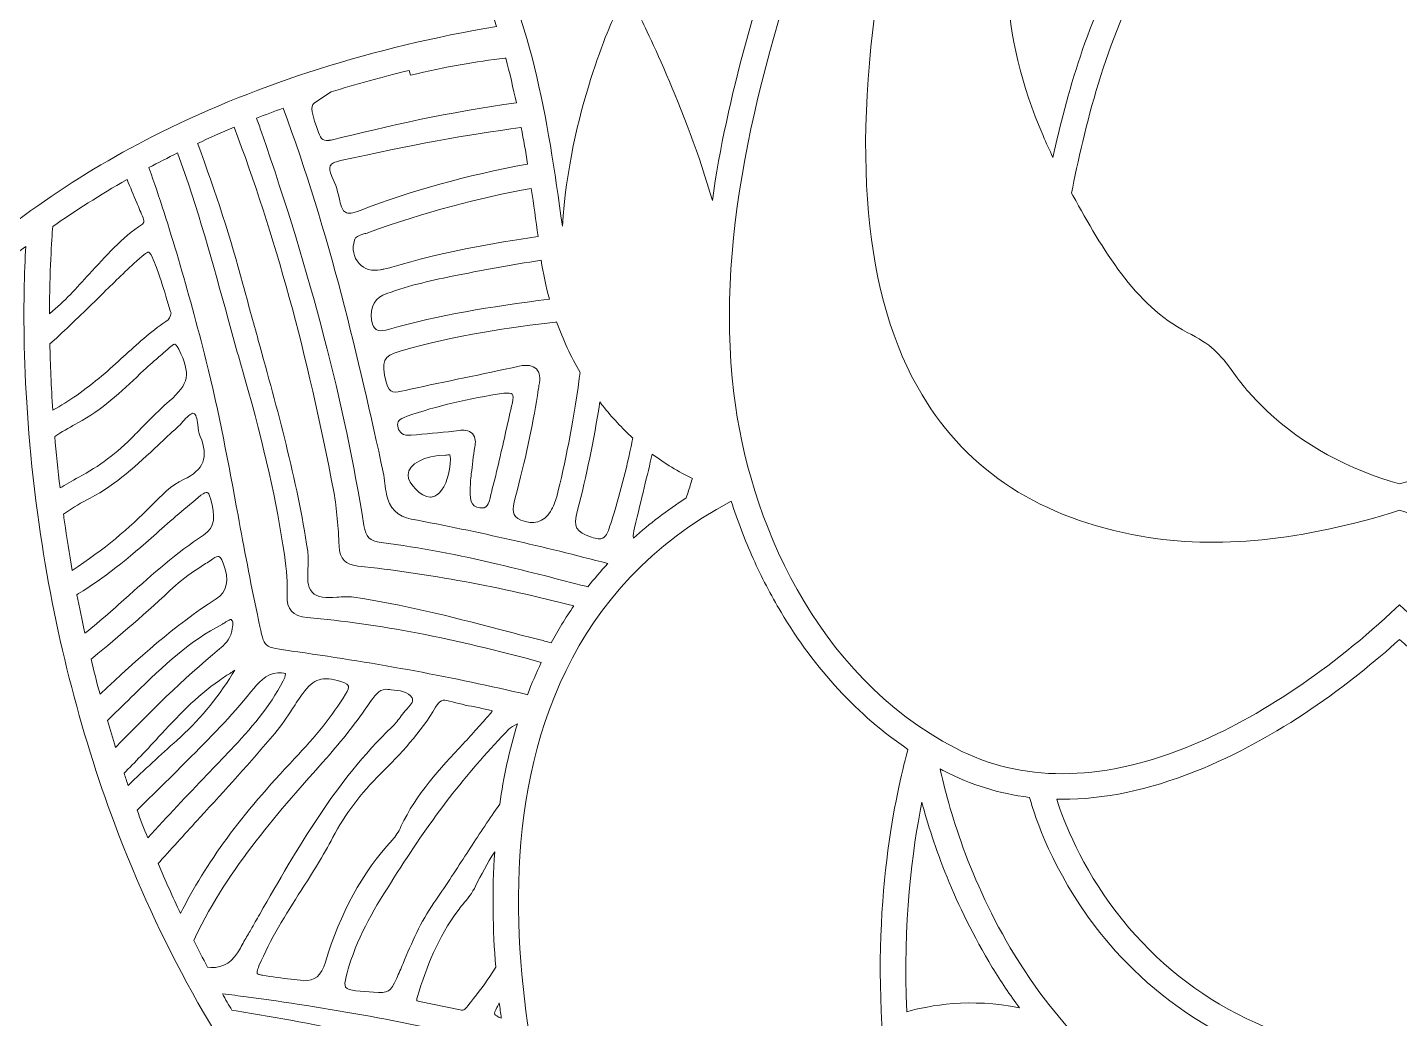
# Model space of a CAD drawing. Extents: x 126 to 8914, y -5970 to -48.
# Drawn here: x 3667 to 4520, y -2412 to -1797 of the extents above; entities that cross this region are included whole.
import ezdxf

# ---------------------------------------------------------------- set-up
doc = ezdxf.new("R2010")
doc.units = 0
doc.header["$MEASUREMENT"] = 0
doc.layers.add('Layer 1', color=7, linetype='Continuous')

msp = doc.modelspace()

# ---------------------------------------------------------------- linework, layer by layer
at = {"layer": 'Layer 1', "lineweight": 0}
for points, knots in [([(5838.21, -1015.29), (5784.98, -1065.04), (5723.32, -1092.86), (5659.92, -1095.7), (5576.38, -1099.43), (5494.39, -1071.01), (5432.29, -1045.84), (5410.15, -1036.87), (5387.8, -1027.16), (5366.17, -1017.79), (5357.96, -1014.23), (5349.71, -1010.65), (5341.4, -1007.09), (5390.2, -1007.99), (5445.96, -1006.76), (5532.78, -924.21), (5588.47, -871.26), (5661.86, -797.66), (5645.5, -711.42), (5642.21, -694.04), (5630.78, -652.65), (5579.78, -612.09), (5585.05, -621.92), (5621.55, -692.43), (5589.23, -747.25), (5573.89, -773.27), (5546.47, -791.29), (5489.72, -803.54), (5475.32, -806.64), (5459.55, -809), (5442.5, -810.6), (5511.63, -734.35), (5553.44, -634.19), (5566.8, -512.56), (5581.6, -377.97), (5557.78, -251.79), (5535.19, -169.65), (5530.53, -152.76), (5525.39, -135.8), (5519.9, -119.21), (5515.8, -106.87), (5510.71, -97.41), (5504.71, -90.84), (5504.71, -90.84), (5508.77, -88.46), (5508.77, -88.46), (5507.91, -86.99), (5487.22, -52.31), (5440.27, -49.9), (5409.9, -48.35), (5375.8, -60.81), (5338.9, -86.96), (5313.41, -105.04), (5286.47, -129.76), (5258.33, -160.89), (5206.61, -191.53), (5166.15, -218.95), (5131.02, -247.11), (5078.71, -289.06), (5021.06, -329.19), (4954.05, -338.54), (4897.14, -346.49), (4845.98, -328.74), (4791.81, -309.95), (4763.84, -300.25), (4734.92, -290.21), (4705.21, -284.09), (4618.29, -266.15), (4554.59, -281.57), (4520, -328.62), (4485.41, -281.57), (4421.71, -266.17), (4334.79, -284.09), (4305.08, -290.21), (4276.16, -300.25), (4248.19, -309.95), (4194.02, -328.74), (4142.86, -346.49), (4085.95, -338.54), (4018.94, -329.19), (3961.29, -289.06), (3908.98, -247.11), (3873.85, -218.95), (3833.4, -191.53), (3781.67, -160.89), (3753.53, -129.76), (3726.59, -105.04), (3701.1, -86.96), (3664.2, -60.81), (3630.1, -48.34), (3599.73, -49.9), (3552.78, -52.31), (3532.09, -86.99), (3531.23, -88.46), (3531.23, -88.46), (3535.29, -90.84), (3535.29, -90.84), (3529.29, -97.41), (3524.2, -106.87), (3520.12, -119.21), (3514.6, -135.81), (3509.45, -152.78), (3504.81, -169.65), (3482.22, -251.79), (3458.4, -377.97), (3473.2, -512.56), (3486.56, -634.19), (3528.37, -734.35), (3597.5, -810.6), (3580.45, -809), (3564.68, -806.64), (3550.28, -803.54), (3493.53, -791.29), (3466.11, -773.27), (3450.77, -747.25), (3418.45, -692.43), (3454.95, -621.92), (3460.22, -612.09), (3409.22, -652.65), (3397.79, -694.04), (3394.5, -711.42), (3378.14, -797.66), (3451.53, -871.26), (3507.22, -924.21), (3594.04, -1006.76), (3649.8, -1007.99), (3698.6, -1007.09), (3690.29, -1010.65), (3682.04, -1014.23), (3673.83, -1017.79), (3652.2, -1027.16), (3629.85, -1036.87), (3607.71, -1045.84), (3545.61, -1071.01), (3463.59, -1099.44), (3380.08, -1095.7), (3316.68, -1092.86), (3255.02, -1065.04), (3201.79, -1015.29), (3201.79, -1015.29), (3145.56, -962.7), (3145.56, -962.7), (3145.56, -962.7), (3189.91, -1025.63), (3189.91, -1025.63), (3239.46, -1095.9), (3324.09, -1155.64), (3405.53, -1177.81), (3440.7, -1187.39), (3477.65, -1192.84), (3516.23, -1194.15), (3505.34, -1205.21), (3489.98, -1221.91), (3472.74, -1244.03), (3442.4, -1282.95), (3400.42, -1346.57), (3372.73, -1428.62), (3341.59, -1520.91), (3334.53, -1617.18), (3351.76, -1714.74), (3373.22, -1836.34), (3432.66, -1960.18), (3528.45, -2082.83), (3528.45, -2082.83), (3537.04, -2093.81), (3537.04, -2093.81), (3537.04, -2093.81), (3542.08, -2080.8), (3542.08, -2080.8), (3542.28, -2080.26), (3563.72, -2026.12), (3626.97, -1966), (3638.24, -1955.3), (3651.32, -1943.97), (3666.37, -1932.46), (3664.61, -1962.41), (3663.28, -2025.33), (3674.68, -2105.3), (3683.93, -2170.25), (3699.74, -2232.83), (3721.65, -2291.3), (3749.05, -2364.39), (3786.12, -2431.24), (3831.85, -2490), (3833.74, -2492.77), (3859.32, -2530.81), (3879.18, -2586.87), (3898.01, -2639.98), (3915.42, -2720.7), (3891.56, -2803.61), (3891.56, -2803.61), (3885.31, -2825.39), (3885.31, -2825.39), (3885.31, -2825.39), (3903.77, -2812.24), (3903.77, -2812.24), (3905.33, -2811.13), (3942.61, -2784.27), (3973.85, -2735.29), (3998.49, -2696.64), (4022.96, -2637.53), (4012.58, -2563.6), (4013.17, -2564.35), (4013.72, -2565.04), (4014.23, -2565.72), (4035.9, -2594.87), (4059.45, -2622.28), (4084.19, -2647.18), (4128.9, -2692.2), (4175.06, -2726.33), (4221.41, -2748.67), (4275.37, -2774.66), (4329.82, -2784.7), (4383.33, -2778.49), (4398.55, -2809.06), (4424.02, -2832.77), (4448.69, -2855.76), (4474.89, -2880.15), (4499.63, -2903.18), (4512.73, -2933.46), (4512.73, -2933.46), (4520, -2950.23), (4520, -2950.23), (4520, -2950.23), (4527.27, -2933.46), (4527.27, -2933.46), (4540.37, -2903.18), (4565.11, -2880.15), (4591.31, -2855.76), (4615.98, -2832.77), (4641.45, -2809.06), (4656.67, -2778.49), (4710.18, -2784.7), (4764.63, -2774.66), (4818.59, -2748.67), (4864.94, -2726.33), (4911.12, -2692.2), (4955.81, -2647.18), (4980.55, -2622.28), (5004.1, -2594.88), (5025.77, -2565.74), (5026.28, -2565.06), (5026.83, -2564.35), (5027.42, -2563.6), (5017.04, -2637.53), (5041.51, -2696.64), (5066.15, -2735.29), (5097.39, -2784.27), (5134.67, -2811.13), (5136.23, -2812.24), (5136.23, -2812.24), (5154.69, -2825.39), (5154.69, -2825.39), (5154.69, -2825.39), (5148.44, -2803.61), (5148.44, -2803.61), (5124.58, -2720.7), (5141.99, -2639.98), (5160.82, -2586.87), (5180.7, -2530.77), (5206.28, -2492.73), (5208.15, -2490), (5253.88, -2431.24), (5290.95, -2364.39), (5318.34, -2291.3), (5340.26, -2232.83), (5356.07, -2170.25), (5365.32, -2105.3), (5376.72, -2025.33), (5375.39, -1962.41), (5373.63, -1932.46), (5388.68, -1943.97), (5401.76, -1955.3), (5413.03, -1966), (5476.28, -2026.12), (5497.72, -2080.26), (5497.92, -2080.8), (5497.92, -2080.8), (5502.94, -2093.84), (5502.94, -2093.84), (5502.94, -2093.84), (5511.55, -2082.83), (5511.55, -2082.83), (5607.34, -1960.18), (5666.78, -1836.34), (5688.24, -1714.74), (5705.47, -1617.18), (5698.41, -1520.91), (5667.27, -1428.62), (5639.58, -1346.57), (5597.6, -1282.95), (5567.26, -1244.03), (5550.02, -1221.91), (5534.66, -1205.21), (5523.77, -1194.15), (5562.35, -1192.84), (5599.3, -1187.39), (5634.47, -1177.81), (5715.91, -1155.64), (5800.54, -1095.9), (5850.09, -1025.63), (5850.09, -1025.63), (5894.44, -962.7), (5894.44, -962.7), (5894.44, -962.7), (5838.21, -1015.29), (5838.21, -1015.29)], [0, 0, 0, 0, 1, 1, 1, 2, 2, 2, 3, 3, 3, 4, 4, 4, 5, 5, 5, 6, 6, 6, 7, 7, 7, 8, 8, 8, 9, 9, 9, 10, 10, 10, 11, 11, 11, 12, 12, 12, 13, 13, 13, 14, 14, 14, 15, 15, 15, 16, 16, 16, 17, 17, 17, 18, 18, 18, 19, 19, 19, 20, 20, 20, 21, 21, 21, 22, 22, 22, 23, 23, 23, 24, 24, 24, 25, 25, 25, 26, 26, 26, 27, 27, 27, 28, 28, 28, 29, 29, 29, 30, 30, 30, 31, 31, 31, 32, 32, 32, 33, 33, 33, 34, 34, 34, 35, 35, 35, 36, 36, 36, 37, 37, 37, 38, 38, 38, 39, 39, 39, 40, 40, 40, 41, 41, 41, 42, 42, 42, 43, 43, 43, 44, 44, 44, 45, 45, 45, 46, 46, 46, 47, 47, 47, 48, 48, 48, 49, 49, 49, 50, 50, 50, 51, 51, 51, 52, 52, 52, 53, 53, 53, 54, 54, 54, 55, 55, 55, 56, 56, 56, 57, 57, 57, 58, 58, 58, 59, 59, 59, 60, 60, 60, 61, 61, 61, 62, 62, 62, 63, 63, 63, 64, 64, 64, 65, 65, 65, 66, 66, 66, 67, 67, 67, 68, 68, 68, 69, 69, 69, 70, 70, 70, 71, 71, 71, 72, 72, 72, 73, 73, 73, 74, 74, 74, 75, 75, 75, 76, 76, 76, 77, 77, 77, 78, 78, 78, 79, 79, 79, 80, 80, 80, 81, 81, 81, 82, 82, 82, 83, 83, 83, 84, 84, 84, 85, 85, 85, 86, 86, 86, 87, 87, 87, 88, 88, 88, 89, 89, 89, 90, 90, 90, 91, 91, 91, 92, 92, 92, 93, 93, 93, 94, 94, 94, 95, 95, 95, 96, 96, 96, 97, 97, 97, 98, 98, 98, 99, 99, 99, 100, 100, 100, 101, 101, 101, 102, 102, 102, 102]), ([(4662.83, -1202.06), (4630.32, -1234.33), (4596.36, -1291.52), (4619.14, -1380.83), (4633.26, -1436.17), (4660.71, -1488.31), (4687.27, -1538.73), (4725.85, -1611.99), (4765.74, -1687.75), (4763.29, -1772.56), (4762.45, -1801.44), (4755.17, -1831.97), (4741.54, -1863.71), (4739.94, -1867.43), (4738.26, -1871.17), (4736.49, -1874.94), (4728.1, -1837.1), (4714.66, -1790.01), (4691.17, -1748.38), (4674.92, -1719.58), (4645.99, -1680.52), (4600.37, -1657.91), (4573.54, -1644.61), (4545.04, -1627.64), (4529.72, -1601.27), (4527.19, -1596.92), (4525.02, -1592.31), (4523.28, -1587.42), (4523.28, -1587.42), (4520.79, -1586.6), (4520.79, -1586.6), (4520.79, -1586.6), (4518.31, -1587.42), (4518.31, -1587.42), (4516.57, -1592.31), (4514.4, -1596.92), (4511.86, -1601.27), (4496.54, -1627.64), (4468.05, -1644.61), (4441.22, -1657.91), (4395.59, -1680.52), (4366.66, -1719.58), (4350.42, -1748.38), (4326.45, -1790.85), (4312.95, -1839), (4304.61, -1877.2), (4302.44, -1872.67), (4300.38, -1868.18), (4298.46, -1863.71), (4284.85, -1831.97), (4277.55, -1801.44), (4276.71, -1772.56), (4274.26, -1687.75), (4314.17, -1611.99), (4352.74, -1538.73), (4379.29, -1488.31), (4406.74, -1436.17), (4420.86, -1380.83), (4443.64, -1291.52), (4409.68, -1234.33), (4377.17, -1202.06), (4351.7, -1176.78), (4323.62, -1162.78), (4309.66, -1156.84), (4315.35, -1147.85), (4327.37, -1131.84), (4348.55, -1115.97), (4377.96, -1093.92), (4431.59, -1067.62), (4520, -1067.62), (4608.41, -1067.62), (4662.04, -1093.92), (4691.47, -1115.97), (4712.63, -1131.84), (4724.66, -1147.86), (4730.34, -1156.84), (4716.38, -1162.78), (4688.3, -1176.78), (4662.83, -1202.06)], [0, 0, 0, 0, 1, 1, 1, 2, 2, 2, 3, 3, 3, 4, 4, 4, 5, 5, 5, 6, 6, 6, 7, 7, 7, 8, 8, 8, 9, 9, 9, 10, 10, 10, 11, 11, 11, 12, 12, 12, 13, 13, 13, 14, 14, 14, 15, 15, 15, 16, 16, 16, 17, 17, 17, 18, 18, 18, 19, 19, 19, 20, 20, 20, 21, 21, 21, 22, 22, 22, 23, 23, 23, 24, 24, 24, 25, 25, 25, 26, 26, 26, 26]), ([(3615.34, -1955.22), (3567.42, -2000.97), (3542.96, -2042.73), (3532.94, -2062.74), (3370.93, -1850.46), (3320.62, -1633.42), (3387.5, -1434.35), (3432.72, -1299.78), (3517.9, -1213.9), (3538.61, -1194.45), (3590.61, -1194.1), (3645.4, -1186.47), (3702.57, -1171.58), (3731.19, -1164.12), (3758.15, -1157.41), (3783.57, -1151.43), (3783.57, -1151.43), (3783.59, -1151.43), (3783.59, -1151.43), (3751.38, -1200.8), (3733.28, -1264.09), (3733.38, -1328.83), (3733.47, -1388.46), (3749.86, -1448.55), (3783.34, -1511.8), (3783.34, -1511.8), (3782.77, -1512.33), (3782.77, -1512.33), (3782.94, -1512.52), (3783.59, -1513.2), (3784.63, -1514.26), (3788.31, -1521.11), (3792.17, -1528.01), (3796.24, -1534.95), (3814.93, -1566.76), (3837.62, -1596.22), (3859.56, -1624.7), (3885.6, -1658.51), (3912.52, -1693.48), (3932.66, -1732.34), (3943.74, -1753.76), (3952.17, -1774.78), (3958.85, -1795.85), (3881.92, -1808.96), (3811.83, -1831.06), (3750.39, -1861.64), (3699.07, -1887.2), (3653.63, -1918.69), (3615.34, -1955.22)], [0, 0, 0, 0, 1, 1, 1, 2, 2, 2, 3, 3, 3, 4, 4, 4, 5, 5, 5, 6, 6, 6, 7, 7, 7, 8, 8, 8, 9, 9, 9, 10, 10, 10, 11, 11, 11, 12, 12, 12, 13, 13, 13, 14, 14, 14, 15, 15, 15, 16, 16, 16, 16]), ([(4881.63, -1717.43), (4915.8, -1815.86), (4945.77, -1921.13), (4933.64, -2023.94), (4924.62, -2100.52), (4883.67, -2198.6), (4795.82, -2244.19), (4755.01, -2265.39), (4706.93, -2265.29), (4652.97, -2243.94), (4611.46, -2227.51), (4566.16, -2197.77), (4525.37, -2160.15), (4525.37, -2160.15), (4520, -2155.2), (4520, -2155.2), (4520, -2155.2), (4514.63, -2160.15), (4514.63, -2160.15), (4473.86, -2197.77), (4428.54, -2227.51), (4387.03, -2243.94), (4333.07, -2265.29), (4285.01, -2265.39), (4244.18, -2244.19), (4156.33, -2198.6), (4115.38, -2100.52), (4106.36, -2023.94), (4094.23, -1921.13), (4124.2, -1815.86), (4158.37, -1717.43), (4211.78, -1563.63), (4260.3, -1396.75), (4257.01, -1215.54), (4261.99, -1221.84), (4266.95, -1228.39), (4271.97, -1235.2), (4286.59, -1255.03), (4299.21, -1281.97), (4309.5, -1315.28), (4305.75, -1365.25), (4293.92, -1419.07), (4272.36, -1484.47), (4272.36, -1484.47), (4268.45, -1496.29), (4268.45, -1496.29), (4247.32, -1560.19), (4215.39, -1656.76), (4198.86, -1754.9), (4178.89, -1873.51), (4187.1, -1964.29), (4223.27, -2024.72), (4251.69, -2072.17), (4297.51, -2101.69), (4359.49, -2112.51), (4406.58, -2120.69), (4459.1, -2115.44), (4520, -2096.41), (4562.41, -2109.66), (4600.76, -2116.24), (4636.05, -2116.24), (4651.42, -2116.24), (4666.22, -2114.99), (4680.51, -2112.51), (4742.49, -2101.69), (4788.31, -2072.17), (4816.73, -2024.72), (4852.9, -1964.29), (4861.11, -1873.53), (4841.14, -1754.91), (4824.61, -1656.76), (4792.68, -1560.19), (4771.55, -1496.31), (4771.55, -1496.31), (4767.64, -1484.47), (4767.64, -1484.47), (4746.08, -1419.07), (4734.25, -1365.25), (4730.5, -1315.28), (4740.79, -1281.97), (4753.41, -1255.03), (4768.03, -1235.2), (4773.05, -1228.39), (4778.01, -1221.84), (4782.99, -1215.54), (4779.7, -1396.75), (4828.22, -1563.63), (4881.63, -1717.43)], [0, 0, 0, 0, 1, 1, 1, 2, 2, 2, 3, 3, 3, 4, 4, 4, 5, 5, 5, 6, 6, 6, 7, 7, 7, 8, 8, 8, 9, 9, 9, 10, 10, 10, 11, 11, 11, 12, 12, 12, 13, 13, 13, 14, 14, 14, 15, 15, 15, 16, 16, 16, 17, 17, 17, 18, 18, 18, 19, 19, 19, 20, 20, 20, 21, 21, 21, 22, 22, 22, 23, 23, 23, 24, 24, 24, 25, 25, 25, 26, 26, 26, 27, 27, 27, 28, 28, 28, 29, 29, 29, 29]), ([(4093, -1904.06), (4076.85, -1847.41), (4048.58, -1790.91), (4046.98, -1787.76), (4046.98, -1787.76), (4039.68, -1773.26), (4039.68, -1773.26), (4039.68, -1773.26), (4032.75, -1787.95), (4032.75, -1787.95), (4031.18, -1791.29), (4004.22, -1849.48), (3999.77, -1919.99), (3990.5, -1851.27), (3980.53, -1790.36), (3946.71, -1725.08), (3925.93, -1684.95), (3898.56, -1649.41), (3872.09, -1615.04), (3854.79, -1592.58), (3837.03, -1569.49), (3821.3, -1545.31), (3838.53, -1557.95), (3861.39, -1572.49), (3889.6, -1585.78), (3929.67, -1604.64), (3972.25, -1616.96), (4016.13, -1622.4), (4033.41, -1624.54), (4050.92, -1625.62), (4068.6, -1625.62), (4103.93, -1625.62), (4139.95, -1621.33), (4176.23, -1612.81), (4165.83, -1646.54), (4154.73, -1679.68), (4143.43, -1712.24), (4121.93, -1774.13), (4102.08, -1838.73), (4093, -1904.06)], [0, 0, 0, 0, 1, 1, 1, 2, 2, 2, 3, 3, 3, 4, 4, 4, 5, 5, 5, 6, 6, 6, 7, 7, 7, 8, 8, 8, 9, 9, 9, 10, 10, 10, 11, 11, 11, 12, 12, 12, 13, 13, 13, 13]), ([(4723.96, -1899.19), (4723.96, -1899.19), (4722.98, -1900.94), (4722.98, -1900.94), (4704.32, -1934.28), (4685.01, -1968.76), (4651.91, -1985.87), (4636.97, -1993.61), (4632.09, -1998.47), (4623.07, -2011.18), (4617.32, -2019.27), (4610.29, -2027.25), (4602.17, -2034.89), (4580.06, -2055.71), (4551.69, -2071.25), (4520, -2079.91), (4488.31, -2071.25), (4459.94, -2055.71), (4437.83, -2034.89), (4429.71, -2027.25), (4422.68, -2019.27), (4416.93, -2011.18), (4407.91, -1998.47), (4403.03, -1993.61), (4388.09, -1985.87), (4354.99, -1968.76), (4335.68, -1934.28), (4317.02, -1900.94), (4317.02, -1900.94), (4316.18, -1899.44), (4316.18, -1899.44), (4323.84, -1860.28), (4337.14, -1804.13), (4364.2, -1756.15), (4379.35, -1729.3), (4406.23, -1692.91), (4448.24, -1672.09), (4474.82, -1658.92), (4502.95, -1642.27), (4520.79, -1616.74), (4538.63, -1642.27), (4566.76, -1658.92), (4593.34, -1672.09), (4635.35, -1692.91), (4662.23, -1729.3), (4677.38, -1756.15), (4703.97, -1803.27), (4717.25, -1858.28), (4724.99, -1897.33), (4724.65, -1897.95), (4724.31, -1898.57), (4723.96, -1899.19)], [0, 0, 0, 0, 1, 1, 1, 2, 2, 2, 3, 3, 3, 4, 4, 4, 5, 5, 5, 6, 6, 6, 7, 7, 7, 8, 8, 8, 9, 9, 9, 10, 10, 10, 11, 11, 11, 12, 12, 12, 13, 13, 13, 14, 14, 14, 15, 15, 15, 16, 16, 16, 17, 17, 17, 17]), ([(3857.04, -1866.31), (3856.52, -1866.43), (3855.9, -1866.5), (3855.34, -1866.56), (3855.04, -1866.58), (3854.76, -1866.61), (3854.66, -1866.62), (3850.39, -1867.02), (3849.38, -1865.2), (3847.57, -1859.9), (3847.57, -1859.9), (3847.14, -1858.69), (3847.14, -1858.69), (3842.9, -1846.66), (3843.63, -1844.72), (3846.43, -1842.88), (3846.43, -1842.88), (3856.12, -1836.56), (3856.12, -1836.56), (3871.54, -1831.74), (3887.68, -1827.24), (3904.59, -1823.14), (3904.59, -1823.14), (3905.33, -1826.21), (3905.33, -1826.21), (3927.51, -1820.94), (3946.19, -1817.58), (3964.09, -1815.64), (3964.09, -1815.64), (3964.59, -1815.59), (3964.59, -1815.59), (3967.05, -1824.8), (3969.24, -1834.06), (3971.22, -1843.39), (3929.87, -1848.8), (3890.3, -1858.01), (3857.04, -1866.31)], [0, 0, 0, 0, 1, 1, 1, 2, 2, 2, 3, 3, 3, 4, 4, 4, 5, 5, 5, 6, 6, 6, 7, 7, 7, 8, 8, 8, 9, 9, 9, 10, 10, 10, 11, 11, 11, 12, 12, 12, 12]), ([(3959.47, -2129.82), (3935.81, -2124.11), (3911.46, -2119.57), (3887.1, -2116.32), (3879.9, -2115.36), (3877.62, -2113.11), (3876.46, -2105.86), (3864.42, -2030.24), (3843.6, -1950.32), (3812.84, -1861.53), (3811.84, -1858.65), (3810.82, -1855.78), (3809.76, -1852.93), (3809.76, -1852.93), (3809.74, -1852.87), (3809.74, -1852.87), (3815.15, -1850.75), (3820.66, -1848.66), (3826.3, -1846.62), (3826.3, -1846.62), (3826.31, -1846.66), (3826.31, -1846.66), (3854.96, -1923.47), (3873.44, -2003.65), (3888.51, -2072.77), (3889, -2075.04), (3889.27, -2077.36), (3889.55, -2079.82), (3889.81, -2082.02), (3890.08, -2084.3), (3890.52, -2086.56), (3892.15, -2094.95), (3897.47, -2100.22), (3905.87, -2101.82), (3947.77, -2109.75), (3988.84, -2119.06), (4027.98, -2129.46), (4023.61, -2134.18), (4019.5, -2139.02), (4015.62, -2143.96), (4015.62, -2143.96), (4014.32, -2143.61), (4014.32, -2143.61), (3997.94, -2139.29), (3979.99, -2134.78), (3959.47, -2129.82)], [0, 0, 0, 0, 1, 1, 1, 2, 2, 2, 3, 3, 3, 4, 4, 4, 5, 5, 5, 6, 6, 6, 7, 7, 7, 8, 8, 8, 9, 9, 9, 10, 10, 10, 11, 11, 11, 12, 12, 12, 13, 13, 13, 14, 14, 14, 15, 15, 15, 15]), ([(3986.03, -2176.89), (3977.09, -2174.65), (3968.02, -2172.3), (3959.25, -2170), (3930.35, -2162.48), (3900.46, -2154.69), (3870.16, -2150.39), (3866.71, -2149.9), (3863.1, -2150.12), (3859.62, -2150.32), (3853.18, -2150.74), (3847.62, -2151.07), (3844.22, -2147.25), (3841.16, -2143.83), (3841.43, -2138.31), (3841.72, -2132.45), (3841.89, -2128.89), (3842.08, -2125.22), (3841.54, -2121.69), (3834.81, -2077.14), (3822.64, -2033.28), (3810.86, -1990.86), (3807.68, -1979.41), (3804.4, -1967.57), (3801.27, -1955.9), (3793.74, -1927.79), (3784.55, -1899.3), (3773.2, -1868.75), (3773.2, -1868.75), (3773.11, -1868.51), (3773.11, -1868.51), (3780.44, -1865.11), (3788.02, -1861.76), (3795.83, -1858.5), (3821.07, -1924.77), (3841.32, -1998.79), (3857.72, -2084.84), (3859.81, -2095.77), (3860.44, -2107.28), (3861.08, -2118.41), (3861.08, -2118.41), (3861.09, -2118.73), (3861.09, -2118.73), (3861.53, -2126.63), (3864.89, -2130.17), (3872.66, -2131), (3916.24, -2135.6), (3961.39, -2143.94), (4006.9, -2155.78), (4001.75, -2163.21), (3997.1, -2170.84), (3992.87, -2178.63), (3992.87, -2178.63), (3989.66, -2177.82), (3989.66, -2177.82), (3988.46, -2177.5), (3987.25, -2177.19), (3986.03, -2176.89)], [0, 0, 0, 0, 1, 1, 1, 2, 2, 2, 3, 3, 3, 4, 4, 4, 5, 5, 5, 6, 6, 6, 7, 7, 7, 8, 8, 8, 9, 9, 9, 10, 10, 10, 11, 11, 11, 12, 12, 12, 13, 13, 13, 14, 14, 14, 15, 15, 15, 16, 16, 16, 17, 17, 17, 18, 18, 18, 19, 19, 19, 19]), ([(3978.09, -1881.36), (3939.84, -1888.52), (3905.81, -1897.95), (3874.04, -1910.2), (3869.64, -1911.9), (3866.68, -1912.26), (3864.95, -1911.3), (3863.37, -1910.41), (3862.21, -1907.99), (3861.49, -1904.09), (3860.57, -1899.17), (3858.94, -1894.11), (3856.63, -1889.01), (3855.25, -1885.97), (3854.87, -1883.77), (3855.52, -1882.47), (3856.2, -1881.11), (3858.34, -1880.02), (3861.9, -1879.22), (3905.4, -1869.52), (3941.05, -1863.02), (3974.08, -1858.73), (3974.08, -1858.73), (3974.27, -1858.71), (3974.27, -1858.71), (3975.67, -1866.2), (3976.96, -1873.73), (3978.18, -1881.35), (3978.18, -1881.35), (3978.09, -1881.36), (3978.09, -1881.36)], [0, 0, 0, 0, 1, 1, 1, 2, 2, 2, 3, 3, 3, 4, 4, 4, 5, 5, 5, 6, 6, 6, 7, 7, 7, 8, 8, 8, 9, 9, 9, 10, 10, 10, 10]), ([(3835.34, -2184.37), (3835.34, -2184.37), (3832.76, -2184.01), (3832.76, -2184.01), (3823.43, -2182.73), (3818.29, -2182.01), (3815.98, -2180.02), (3813.76, -2178.12), (3812.91, -2173.96), (3811.2, -2165.68), (3810.9, -2164.3), (3810.59, -2162.81), (3810.26, -2161.21), (3805.91, -2140.71), (3802.03, -2119.76), (3798.26, -2099.46), (3792.44, -2067.96), (3786.41, -2035.38), (3778.44, -2003.69), (3767.19, -1958.85), (3755.62, -1919.7), (3743.05, -1884.01), (3743.05, -1884.01), (3742.89, -1883.53), (3742.89, -1883.53), (3748.67, -1880.46), (3754.62, -1877.42), (3760.73, -1874.43), (3773.03, -1908.26), (3782.77, -1943.59), (3792.18, -1977.76), (3795.46, -1989.65), (3798.85, -2001.94), (3802.3, -2013.98), (3814.77, -2057.63), (3822.4, -2091.52), (3827.04, -2123.92), (3828.47, -2133.91), (3829, -2141.92), (3828.75, -2149.12), (3828.43, -2158.02), (3832.17, -2162.16), (3841.22, -2162.96), (3885.69, -2166.87), (3931.91, -2175.75), (3986.65, -2190.88), (3983.52, -2197.48), (3980.67, -2204.18), (3978.09, -2210.94), (3978.09, -2210.94), (3977.71, -2210.86), (3977.71, -2210.86), (3932.69, -2200.17), (3884.79, -2191.26), (3835.34, -2184.37)], [0, 0, 0, 0, 1, 1, 1, 2, 2, 2, 3, 3, 3, 4, 4, 4, 5, 5, 5, 6, 6, 6, 7, 7, 7, 8, 8, 8, 9, 9, 9, 10, 10, 10, 11, 11, 11, 12, 12, 12, 13, 13, 13, 14, 14, 14, 15, 15, 15, 16, 16, 16, 17, 17, 17, 18, 18, 18, 18]), ([(3683.15, -1920.16), (3697.03, -1910.38), (3712.39, -1900.58), (3729.26, -1891.02), (3731.3, -1895.8), (3733.31, -1900.58), (3735.32, -1905.38), (3736.65, -1908.53), (3737.98, -1911.68), (3739.31, -1914.83), (3740.42, -1917.47), (3739.63, -1918.01), (3738.79, -1918.58), (3726.02, -1927.28), (3715.76, -1938.65), (3705.82, -1949.64), (3698.17, -1958.09), (3690.27, -1966.84), (3681.36, -1974.16), (3681.36, -1974.16), (3681.14, -1974.35), (3681.14, -1974.35), (3681.14, -1947.59), (3682.44, -1928.61), (3683.15, -1920.16)], [0, 0, 0, 0, 1, 1, 1, 2, 2, 2, 3, 3, 3, 4, 4, 4, 5, 5, 5, 6, 6, 6, 7, 7, 7, 8, 8, 8, 8]), ([(3984.61, -1926.4), (3957.19, -1930.42), (3924.98, -1935.82), (3893.86, -1945.39), (3892.31, -1945.87), (3890.66, -1946.18), (3888.92, -1946.53), (3888.21, -1946.68), (3887.48, -1946.82), (3886.77, -1946.96), (3881.59, -1948.07), (3876.73, -1946.63), (3873.44, -1943.02), (3870.03, -1939.31), (3868.99, -1933.93), (3870.62, -1928.65), (3871.29, -1926.46), (3872.92, -1925.8), (3876.48, -1924.77), (3877.35, -1924.51), (3878.2, -1924.26), (3879.01, -1923.98), (3914.36, -1911.31), (3947.55, -1902.32), (3980.49, -1896.5), (3981.93, -1906.29), (3983.3, -1916.27), (3984.66, -1926.4), (3984.66, -1926.4), (3984.61, -1926.4), (3984.61, -1926.4)], [0, 0, 0, 0, 1, 1, 1, 2, 2, 2, 3, 3, 3, 4, 4, 4, 5, 5, 5, 6, 6, 6, 7, 7, 7, 8, 8, 8, 9, 9, 9, 10, 10, 10, 10]), ([(3681.33, -1993.09), (3681.33, -1993.09), (3685.38, -1989.42), (3685.38, -1989.42), (3694.53, -1980.99), (3703.55, -1972.16), (3712.28, -1963.61), (3719.21, -1956.82), (3726.38, -1949.81), (3733.55, -1943.07), (3738.68, -1938.22), (3741.77, -1935.9), (3742.73, -1936.1), (3744.19, -1936.45), (3747.07, -1944.27), (3748.02, -1946.85), (3750.28, -1953.01), (3752.23, -1959.47), (3754.1, -1965.7), (3754.92, -1968.43), (3755.74, -1971.15), (3756.6, -1973.85), (3756.47, -1976.15), (3755.54, -1977.61), (3753.31, -1979.16), (3743.86, -1985.63), (3735.37, -1993.37), (3727.17, -2000.86), (3722.8, -2004.87), (3718.28, -2009), (3713.69, -2012.84), (3703.14, -2021.71), (3693.14, -2028.72), (3683.17, -2034.26), (3682.17, -2019.41), (3681.6, -2005.62), (3681.33, -1993.09)], [0, 0, 0, 0, 1, 1, 1, 2, 2, 2, 3, 3, 3, 4, 4, 4, 5, 5, 5, 6, 6, 6, 7, 7, 7, 8, 8, 8, 9, 9, 9, 10, 10, 10, 11, 11, 11, 12, 12, 12, 12]), ([(3892.32, -1983.92), (3885.86, -1985.79), (3883.43, -1985.06), (3881.88, -1980.82), (3879.26, -1973.66), (3882.22, -1965.28), (3888.18, -1962.87), (3902.14, -1957.23), (3917.1, -1953.94), (3931.23, -1951.04), (3949.21, -1947.37), (3967.86, -1944.02), (3986.64, -1941.07), (3987.81, -1949.22), (3989.52, -1957.33), (3991.72, -1965.28), (3954.34, -1970.04), (3923.11, -1975.04), (3892.32, -1983.92)], [0, 0, 0, 0, 1, 1, 1, 2, 2, 2, 3, 3, 3, 4, 4, 4, 5, 5, 5, 6, 6, 6, 6]), ([(3983.63, -2008.62), (3981.41, -2006.38), (3977.91, -2005.81), (3972.91, -2006.89), (3950.07, -2011.8), (3927.05, -2016.61), (3905.43, -2021.12), (3904.34, -2021.36), (3903.23, -2021.63), (3902.14, -2021.91), (3895.41, -2023.62), (3892.34, -2024.41), (3890.36, -2016.86), (3886.93, -2003.68), (3888.29, -2000.61), (3898.94, -1997.54), (3933.46, -1987.58), (3968.69, -1982.67), (3995.5, -1979.49), (3995.5, -1979.49), (3996.23, -1979.41), (3996.23, -1979.41), (4000.19, -1990.35), (4005.08, -2000.91), (4010.86, -2010.82), (4010.86, -2010.82), (4010.3, -2014.63), (4010.3, -2014.63), (4006.09, -2043.77), (4001.63, -2067.11), (3996.26, -2088.05), (3995.52, -2090.96), (3994.19, -2094.1), (3992.41, -2097.1), (3988.5, -2103.72), (3981.6, -2105.72), (3973.96, -2102.42), (3968.21, -2099.94), (3968.51, -2096.31), (3970.54, -2088.62), (3976.74, -2065.18), (3981.24, -2044.41), (3984.31, -2025.13), (3984.44, -2024.35), (3984.53, -2023.58), (3984.64, -2022.8), (3984.82, -2021.44), (3984.97, -2020.16), (3985.26, -2018.94), (3986.34, -2014.19), (3985.8, -2010.8), (3983.63, -2008.62)], [0, 0, 0, 0, 1, 1, 1, 2, 2, 2, 3, 3, 3, 4, 4, 4, 5, 5, 5, 6, 6, 6, 7, 7, 7, 8, 8, 8, 9, 9, 9, 10, 10, 10, 11, 11, 11, 12, 12, 12, 13, 13, 13, 14, 14, 14, 15, 15, 15, 16, 16, 16, 17, 17, 17, 17]), ([(3684.38, -2050.49), (3684.38, -2050.49), (3685.75, -2049.65), (3685.75, -2049.65), (3690.51, -2046.73), (3694.75, -2044.28), (3698.71, -2042.16), (3713.45, -2034.26), (3725.7, -2022.69), (3737.54, -2011.51), (3737.54, -2011.51), (3739.73, -2009.46), (3739.73, -2009.46), (3743.08, -2006.29), (3746.64, -2003.17), (3750.09, -2000.16), (3751.99, -1998.52), (3753.89, -1996.86), (3755.76, -1995.19), (3758.06, -1993.15), (3758.93, -1993.25), (3759.02, -1993.26), (3759.12, -1993.29), (3760.02, -1993.53), (3761.43, -1996.41), (3769.01, -2011.88), (3767.93, -2017.61), (3755.43, -2028.67), (3748, -2035.24), (3740.99, -2042.43), (3734.2, -2049.39), (3734.2, -2049.39), (3733.68, -2049.93), (3733.68, -2049.93), (3723.1, -2060.78), (3711.86, -2069.24), (3699.34, -2075.83), (3694.82, -2078.22), (3691.06, -2080.37), (3687.66, -2082.53), (3686.33, -2071.44), (3685.26, -2060.76), (3684.38, -2050.49)], [0, 0, 0, 0, 1, 1, 1, 2, 2, 2, 3, 3, 3, 4, 4, 4, 5, 5, 5, 6, 6, 6, 7, 7, 7, 8, 8, 8, 9, 9, 9, 10, 10, 10, 11, 11, 11, 12, 12, 12, 13, 13, 13, 14, 14, 14, 14]), ([(3943.9, -2048.74), (3941.66, -2046.4), (3938.18, -2046.53), (3935.76, -2046.81), (3926.93, -2047.87), (3917.9, -2048.68), (3909.17, -2049.47), (3909.17, -2049.47), (3905.89, -2049.76), (3905.89, -2049.76), (3905.3, -2049.82), (3904.77, -2049.82), (3904.26, -2049.82), (3899.18, -2049.74), (3897.97, -2046.8), (3897.51, -2044.14), (3897.06, -2041.38), (3897.77, -2039.91), (3903.4, -2037.95), (3921.88, -2031.54), (3941.51, -2026.87), (3963.41, -2023.72), (3966.03, -2023.34), (3967.97, -2023.54), (3968.62, -2024.26), (3969.29, -2024.97), (3969.32, -2026.96), (3968.7, -2029.58), (3967.36, -2035.37), (3966.06, -2041.19), (3964.76, -2047), (3962.04, -2059.14), (3959.22, -2071.71), (3956.02, -2083.93), (3955.82, -2084.76), (3955.61, -2085.64), (3955.42, -2086.55), (3953.92, -2093.42), (3952.76, -2095.46), (3948.53, -2094.87), (3942.57, -2094.05), (3942.17, -2090.2), (3942.6, -2079.41), (3942.6, -2079.41), (3942.61, -2078.88), (3942.61, -2078.88), (3942.8, -2077.3), (3943.01, -2075.54), (3943.22, -2073.68), (3943.8, -2068.58), (3944.47, -2062.8), (3945.43, -2057.02), (3945.84, -2054.59), (3946.13, -2051.09), (3943.9, -2048.74)], [0, 0, 0, 0, 1, 1, 1, 2, 2, 2, 3, 3, 3, 4, 4, 4, 5, 5, 5, 6, 6, 6, 7, 7, 7, 8, 8, 8, 9, 9, 9, 10, 10, 10, 11, 11, 11, 12, 12, 12, 13, 13, 13, 14, 14, 14, 15, 15, 15, 16, 16, 16, 17, 17, 17, 18, 18, 18, 18]), ([(4025.02, -2113.66), (4023.47, -2114.44), (4021.05, -2114.23), (4017.84, -2113.08), (4008.32, -2109.64), (4006.31, -2107.33), (4009.19, -2096.38), (4014.73, -2075.32), (4019.28, -2053.27), (4023.09, -2029.1), (4023.68, -2029.86), (4024.25, -2030.65), (4024.85, -2031.41), (4030.64, -2038.76), (4036.91, -2045.47), (4043.59, -2051.56), (4043.59, -2051.56), (4043.23, -2053.35), (4043.23, -2053.35), (4039.46, -2071.32), (4035.22, -2087.67), (4030.25, -2103.33), (4030.25, -2103.33), (4029.85, -2104.56), (4029.85, -2104.56), (4028.58, -2108.64), (4027.37, -2112.49), (4025.02, -2113.66)], [0, 0, 0, 0, 1, 1, 1, 2, 2, 2, 3, 3, 3, 4, 4, 4, 5, 5, 5, 6, 6, 6, 7, 7, 7, 8, 8, 8, 9, 9, 9, 9]), ([(3690.42, -2103.56), (3690.18, -2101.96), (3689.97, -2100.38), (3689.75, -2098.78), (3689.75, -2098.78), (3691.05, -2097.91), (3691.05, -2097.91), (3695.89, -2094.65), (3701.04, -2091.58), (3706.34, -2088.83), (3722.6, -2080.32), (3735.8, -2067.9), (3748.59, -2055.9), (3752.42, -2052.29), (3756.39, -2048.55), (3760.37, -2045.01), (3761.6, -2043.92), (3762.8, -2042.57), (3763.98, -2041.29), (3766.13, -2038.91), (3769.09, -2035.69), (3770.62, -2036.18), (3772.21, -2036.71), (3772.67, -2039.31), (3773.19, -2043.24), (3773.52, -2045.71), (3773.87, -2048.25), (3774.8, -2050.53), (3780.09, -2063.45), (3777.08, -2071.21), (3764.39, -2077.29), (3756.82, -2080.91), (3750.58, -2087.04), (3744.35, -2093.53), (3730.83, -2107.58), (3714.76, -2120.74), (3695.26, -2133.72), (3693.41, -2123.27), (3691.79, -2113.2), (3690.42, -2103.56)], [0, 0, 0, 0, 1, 1, 1, 2, 2, 2, 3, 3, 3, 4, 4, 4, 5, 5, 5, 6, 6, 6, 7, 7, 7, 8, 8, 8, 9, 9, 9, 10, 10, 10, 11, 11, 11, 12, 12, 12, 13, 13, 13, 13]), ([(3930.22, -2064.48), (3930.23, -2073.12), (3927.45, -2081.45), (3923.13, -2085.68), (3922.68, -2086.12), (3922.23, -2086.5), (3921.77, -2086.82), (3921.77, -2086.82), (3921.75, -2086.83), (3921.75, -2086.83), (3921.31, -2087.13), (3920.88, -2087.38), (3920.44, -2087.59), (3920.39, -2087.61), (3920.34, -2087.64), (3920.29, -2087.65), (3919.88, -2087.83), (3919.47, -2087.97), (3919.06, -2088.07), (3919, -2088.08), (3918.93, -2088.1), (3918.87, -2088.11), (3918.43, -2088.21), (3917.98, -2088.26), (3917.54, -2088.26), (3912.13, -2088.13), (3903.89, -2079.8), (3903.89, -2074.5), (3903.89, -2074.5), (3903.89, -2074.4), (3903.89, -2074.4), (3904.02, -2067.66), (3914.28, -2062.28), (3927.24, -2062.17), (3927.24, -2062.17), (3927.77, -2062.12), (3927.77, -2062.12), (3928.46, -2061.99), (3928.95, -2061.96), (3929.29, -2061.96), (3929.65, -2061.96), (3929.81, -2062.01), (3929.84, -2062.01), (3929.87, -2062.04), (3930.22, -2062.56), (3930.22, -2064.48)], [0, 0, 0, 0, 1, 1, 1, 2, 2, 2, 3, 3, 3, 4, 4, 4, 5, 5, 5, 6, 6, 6, 7, 7, 7, 8, 8, 8, 9, 9, 9, 10, 10, 10, 11, 11, 11, 12, 12, 12, 13, 13, 13, 14, 14, 14, 15, 15, 15, 15]), ([(4044.56, -2107.19), (4049.1, -2088.86), (4052.52, -2074.67), (4055.62, -2061.49), (4063.49, -2067.34), (4071.82, -2072.41), (4080.55, -2076.62), (4080.55, -2076.62), (4080.41, -2077.05), (4080.41, -2077.05), (4079.62, -2079.74), (4078.8, -2082.43), (4077.94, -2085.12), (4077.94, -2085.12), (4076.8, -2088.7), (4076.8, -2088.7), (4064.77, -2096.44), (4053.86, -2104.8), (4043.97, -2113.69), (4043.72, -2111.97), (4043.91, -2109.83), (4044.56, -2107.19)], [0, 0, 0, 0, 1, 1, 1, 2, 2, 2, 3, 3, 3, 4, 4, 4, 5, 5, 5, 6, 6, 6, 7, 7, 7, 7]), ([(3703.11, -2172.77), (3701.29, -2164.62), (3699.61, -2156.62), (3698.08, -2148.8), (3698.08, -2148.8), (3699.11, -2148.17), (3699.11, -2148.17), (3714.43, -2138.7), (3729.82, -2126.82), (3747.5, -2110.78), (3756.58, -2102.57), (3766.19, -2094.52), (3775.22, -2087.07), (3777.18, -2085.45), (3778.49, -2085.09), (3779.05, -2085.26), (3779.58, -2085.44), (3780.45, -2086.51), (3781.12, -2088.98), (3784.11, -2100.03), (3784.32, -2106.93), (3776.88, -2111.78), (3760.07, -2122.68), (3745.09, -2136.11), (3730.61, -2149.1), (3721.89, -2156.91), (3712.88, -2164.98), (3703.6, -2172.37), (3703.6, -2172.37), (3703.11, -2172.77), (3703.11, -2172.77)], [0, 0, 0, 0, 1, 1, 1, 2, 2, 2, 3, 3, 3, 4, 4, 4, 5, 5, 5, 6, 6, 6, 7, 7, 7, 8, 8, 8, 9, 9, 9, 10, 10, 10, 10]), ([(4095.43, -2636.04), (4071.2, -2611.66), (4048.15, -2584.82), (4026.92, -2556.28), (4024.85, -2553.5), (4022.38, -2550.54), (4019.77, -2547.41), (4014.34, -2540.89), (4007.72, -2532.97), (4004.79, -2526.28), (3985.96, -2471.11), (3904.64, -2196.86), (4104.71, -2090.71), (4108.59, -2102.87), (4113.15, -2114.74), (4118.32, -2126.28), (4123.5, -2137.82), (4129.29, -2148.99), (4135.69, -2159.71), (4156.74, -2195.01), (4183.68, -2224.06), (4214.54, -2244.92), (4209.11, -2264.12), (4191.95, -2333.6), (4198.99, -2424.13), (4203.79, -2485.66), (4218.89, -2544.01), (4243.88, -2597.57), (4272.93, -2659.82), (4315.45, -2715.65), (4370.41, -2763.79), (4278.74, -2770.45), (4186.31, -2727.55), (4095.43, -2636.04)], [0, 0, 0, 0, 1, 1, 1, 2, 2, 2, 3, 3, 3, 4, 4, 4, 5, 5, 5, 6, 6, 6, 7, 7, 7, 8, 8, 8, 9, 9, 9, 10, 10, 10, 11, 11, 11, 11]), ([(3706.89, -2188.88), (3706.89, -2188.88), (3708.05, -2187.95), (3708.05, -2187.95), (3724.8, -2174.51), (3740.71, -2160.31), (3759.43, -2143.11), (3764.2, -2138.72), (3769.88, -2134.97), (3775.37, -2131.34), (3777.76, -2129.76), (3780.25, -2128.11), (3782.65, -2126.44), (3784.27, -2125.3), (3785.63, -2124.79), (3786.38, -2125.03), (3786.8, -2125.15), (3787.89, -2125.82), (3789.1, -2129.14), (3792.98, -2139.96), (3791.55, -2147.05), (3784.59, -2151.48), (3758.64, -2168.02), (3736.53, -2188.08), (3712.5, -2210.67), (3710.5, -2203.31), (3708.64, -2196.04), (3706.89, -2188.88)], [0, 0, 0, 0, 1, 1, 1, 2, 2, 2, 3, 3, 3, 4, 4, 4, 5, 5, 5, 6, 6, 6, 7, 7, 7, 8, 8, 8, 9, 9, 9, 9]), ([(3717.09, -2226.94), (3717.09, -2226.94), (3718.29, -2225.78), (3718.29, -2225.78), (3723.48, -2220.77), (3728.66, -2215.7), (3733.84, -2210.65), (3752.5, -2192.38), (3768.38, -2177.58), (3788.53, -2167.07), (3789.3, -2166.68), (3790.05, -2166.18), (3790.76, -2165.73), (3792.23, -2164.76), (3793.48, -2163.98), (3793.91, -2164.3), (3795.38, -2165.39), (3795.24, -2167.29), (3794.34, -2171.42), (3794.34, -2171.42), (3794.18, -2172.14), (3794.18, -2172.14), (3793.2, -2176.71), (3789.68, -2180.08), (3786.74, -2182.51), (3763.74, -2201.41), (3743.03, -2222.21), (3722.15, -2243.62), (3720.4, -2238.02), (3718.7, -2232.46), (3717.09, -2226.94)], [0, 0, 0, 0, 1, 1, 1, 2, 2, 2, 3, 3, 3, 4, 4, 4, 5, 5, 5, 6, 6, 6, 7, 7, 7, 8, 8, 8, 9, 9, 9, 10, 10, 10, 10]), ([(4306.96, -2275.87), (4308.07, -2275.88), (4309.2, -2275.9), (4310.32, -2275.9), (4336.25, -2275.9), (4363.81, -2270.15), (4392.86, -2258.66), (4445.09, -2237.99), (4490.02, -2203.59), (4520, -2176.68), (4549.98, -2203.59), (4594.91, -2237.99), (4647.14, -2258.66), (4677.44, -2270.64), (4706.14, -2276.39), (4733.05, -2275.87), (4730.79, -2282.91), (4727.02, -2293.23), (4721.13, -2305.31), (4715.24, -2317.39), (4707.23, -2331.19), (4696.53, -2345.25), (4655.3, -2399.4), (4595.9, -2430.37), (4520, -2437.32), (4444.37, -2430.4), (4385.12, -2399.61), (4343.9, -2345.8), (4322.27, -2317.61), (4311.52, -2290.08), (4306.96, -2275.87)], [0, 0, 0, 0, 1, 1, 1, 2, 2, 2, 3, 3, 3, 4, 4, 4, 5, 5, 5, 6, 6, 6, 7, 7, 7, 8, 8, 8, 9, 9, 9, 10, 10, 10, 10]), ([(3727.43, -2259.75), (3727.43, -2259.75), (3728.55, -2258.58), (3728.55, -2258.58), (3732.08, -2254.97), (3735.59, -2251.33), (3739.08, -2247.69), (3742.32, -2244.29), (3745.57, -2240.77), (3748.7, -2237.39), (3760.3, -2224.85), (3772.3, -2211.9), (3786.64, -2202.02), (3786.64, -2202.02), (3787.69, -2201.3), (3787.69, -2201.3), (3789.71, -2199.9), (3791.61, -2198.59), (3793.62, -2197.45), (3794.15, -2197.15), (3794.69, -2196.77), (3795.24, -2196.39), (3795.52, -2196.18), (3795.92, -2195.9), (3796.27, -2195.68), (3796.03, -2196.12), (3795.65, -2196.69), (3795.4, -2197.08), (3795.14, -2197.45), (3794.91, -2197.8), (3794.69, -2198.14), (3785.09, -2213.74), (3773.47, -2227.62), (3760.15, -2239.41), (3750.09, -2248.29), (3739.95, -2257.66), (3729.97, -2267.23), (3729.1, -2264.72), (3728.26, -2262.24), (3727.43, -2259.75)], [0, 0, 0, 0, 1, 1, 1, 2, 2, 2, 3, 3, 3, 4, 4, 4, 5, 5, 5, 6, 6, 6, 7, 7, 7, 8, 8, 8, 9, 9, 9, 10, 10, 10, 11, 11, 11, 12, 12, 12, 13, 13, 13, 13]), ([(3735.51, -2282.64), (3735.51, -2282.64), (3743.44, -2274.84), (3743.44, -2274.84), (3751.03, -2267.38), (3758.86, -2259.67), (3766.51, -2252.03), (3780.53, -2238), (3794.13, -2224.18), (3806.27, -2209.19), (3810.77, -2203.64), (3815.42, -2197.88), (3822.96, -2197.43), (3826.85, -2197.21), (3827.64, -2197.97), (3827.66, -2197.97), (3827.66, -2197.99), (3828.04, -2198.98), (3826.33, -2202.28), (3817.91, -2218.63), (3805.69, -2232.54), (3793.75, -2245.14), (3788.81, -2250.37), (3783.84, -2255.54), (3778.87, -2260.74), (3766.71, -2273.46), (3754.15, -2286.6), (3742.13, -2299.9), (3739.84, -2294.12), (3737.64, -2288.37), (3735.51, -2282.64)], [0, 0, 0, 0, 1, 1, 1, 2, 2, 2, 3, 3, 3, 4, 4, 4, 5, 5, 5, 6, 6, 6, 7, 7, 7, 8, 8, 8, 9, 9, 9, 10, 10, 10, 10]), ([(3748.64, -2315.79), (3748.64, -2315.79), (3749.63, -2314.67), (3749.63, -2314.67), (3757.87, -2305.45), (3766.35, -2296.19), (3774.57, -2287.23), (3790.05, -2270.34), (3806.05, -2252.88), (3821.04, -2235.01), (3825.14, -2230.12), (3828.69, -2224.74), (3832.11, -2219.53), (3834.15, -2216.43), (3836.27, -2213.2), (3838.47, -2210.16), (3845.17, -2200.88), (3850.91, -2199.08), (3862.06, -2202.74), (3865.78, -2203.95), (3866.65, -2205.05), (3866.85, -2205.58), (3867.17, -2206.5), (3866.54, -2208.32), (3865.11, -2210.6), (3856.82, -2223.8), (3846.46, -2236.88), (3833.44, -2250.57), (3800.21, -2285.48), (3778.27, -2315.3), (3762.54, -2346.85), (3757.61, -2336.46), (3752.97, -2326.1), (3748.64, -2315.79)], [0, 0, 0, 0, 1, 1, 1, 2, 2, 2, 3, 3, 3, 4, 4, 4, 5, 5, 5, 6, 6, 6, 7, 7, 7, 8, 8, 8, 9, 9, 9, 10, 10, 10, 11, 11, 11, 11]), ([(3781.34, -2380.31), (3781.34, -2380.31), (3779.38, -2380.2), (3779.38, -2380.2), (3776.4, -2374.65), (3773.51, -2369.1), (3770.72, -2363.56), (3770.72, -2363.56), (3771.78, -2361.33), (3771.78, -2361.33), (3792.22, -2318.58), (3824.62, -2282.3), (3853.22, -2250.27), (3862.69, -2239.68), (3871.65, -2228.17), (3880.62, -2215.1), (3884.22, -2209.84), (3887.02, -2207.1), (3891.42, -2207.6), (3892.05, -2207.67), (3892.69, -2207.74), (3893.34, -2207.8), (3898.73, -2208.37), (3904.32, -2208.96), (3906.36, -2212.83), (3907.39, -2214.75), (3906.49, -2216.21), (3903.06, -2219.88), (3901.82, -2221.21), (3900.54, -2222.57), (3899.56, -2224.09), (3897.96, -2226.54), (3895.98, -2228.93), (3893.83, -2231.01), (3858.91, -2264.66), (3834.94, -2306.61), (3811.77, -2347.18), (3809.91, -2350.43), (3808.06, -2353.66), (3806.21, -2356.9), (3805.54, -2358.06), (3804.86, -2359.21), (3804.18, -2360.38), (3802.68, -2362.92), (3801.13, -2365.54), (3799.74, -2368.25), (3795.35, -2376.73), (3789.19, -2380.77), (3781.34, -2380.31)], [0, 0, 0, 0, 1, 1, 1, 2, 2, 2, 3, 3, 3, 4, 4, 4, 5, 5, 5, 6, 6, 6, 7, 7, 7, 8, 8, 8, 9, 9, 9, 10, 10, 10, 11, 11, 11, 12, 12, 12, 13, 13, 13, 14, 14, 14, 15, 15, 15, 16, 16, 16, 16]), ([(3852.53, -2377.08), (3850.01, -2385.46), (3845.91, -2388.88), (3838.88, -2388.54), (3836.35, -2388.21), (3833.8, -2387.91), (3831.27, -2387.61), (3825.43, -2386.93), (3819.38, -2386.22), (3813.52, -2385.2), (3812.41, -2385.01), (3811.67, -2384.82), (3811.15, -2384.65), (3810.31, -2384.38), (3810.12, -2384.16), (3810.1, -2384.13), (3810.1, -2384.13), (3809.93, -2383.78), (3810.2, -2382.59), (3810.36, -2381.88), (3810.67, -2380.85), (3811.28, -2379.41), (3818.19, -2362.79), (3828.01, -2347.39), (3837.5, -2332.49), (3844.28, -2321.89), (3851.28, -2310.9), (3857.23, -2299.49), (3864.49, -2285.57), (3874.5, -2272.26), (3886.96, -2259.91), (3899.16, -2247.82), (3911.73, -2234.47), (3921.04, -2218.72), (3923.55, -2214.45), (3925.39, -2213.63), (3929.55, -2214.88), (3934.78, -2216.43), (3940.16, -2217.5), (3945.37, -2218.53), (3948.19, -2219.1), (3951.1, -2219.67), (3953.92, -2220.32), (3955.25, -2220.62), (3955.91, -2220.94), (3956.21, -2221.13), (3956.07, -2221.46), (3955.69, -2222.1), (3954.77, -2223.09), (3952.02, -2226.04), (3949.31, -2229.09), (3946.68, -2232.04), (3943.91, -2235.15), (3941.05, -2238.38), (3938.17, -2241.45), (3923.76, -2256.81), (3908.86, -2272.67), (3899.51, -2292.81), (3897.97, -2296.11), (3896.19, -2298.88), (3894.22, -2301.04), (3875.32, -2321.63), (3861.68, -2346.5), (3852.53, -2377.08)], [0, 0, 0, 0, 1, 1, 1, 2, 2, 2, 3, 3, 3, 4, 4, 4, 5, 5, 5, 6, 6, 6, 7, 7, 7, 8, 8, 8, 9, 9, 9, 10, 10, 10, 11, 11, 11, 12, 12, 12, 13, 13, 13, 14, 14, 14, 15, 15, 15, 16, 16, 16, 17, 17, 17, 18, 18, 18, 19, 19, 19, 20, 20, 20, 21, 21, 21, 21]), ([(3960.83, -2278.96), (3960.83, -2278.96), (3957.3, -2284.05), (3957.3, -2284.05), (3951.1, -2292.98), (3945.08, -2302.26), (3939.27, -2311.22), (3933.04, -2320.81), (3926.61, -2330.73), (3919.95, -2340.22), (3911.71, -2351.95), (3906.16, -2365.15), (3900.78, -2377.91), (3899.48, -2380.98), (3898.2, -2384.03), (3896.87, -2387.07), (3893.11, -2395.71), (3891.55, -2396.21), (3882.46, -2395.7), (3875.02, -2395.29), (3866.58, -2394.81), (3865.1, -2392.63), (3863.66, -2390.52), (3866.19, -2382.75), (3868.44, -2375.9), (3874.93, -2356.16), (3885.74, -2339.28), (3897.2, -2321.43), (3897.2, -2321.43), (3899.37, -2318.05), (3899.37, -2318.05), (3920.42, -2285.16), (3942.41, -2257.14), (3966.55, -2232.43), (3967.83, -2231.12), (3969.65, -2229.98), (3971.88, -2229.08), (3966.85, -2245.46), (3963.26, -2262.19), (3960.83, -2278.96)], [0, 0, 0, 0, 1, 1, 1, 2, 2, 2, 3, 3, 3, 4, 4, 4, 5, 5, 5, 6, 6, 6, 7, 7, 7, 8, 8, 8, 9, 9, 9, 10, 10, 10, 11, 11, 11, 12, 12, 12, 13, 13, 13, 13]), ([(4280.75, -2372.51), (4252.43, -2326.27), (4239.61, -2280.32), (4234.46, -2256.95), (4235.27, -2257.4), (4236.08, -2257.82), (4236.9, -2258.25), (4253.62, -2266.92), (4271.36, -2272.4), (4290.04, -2274.68), (4293.59, -2287.41), (4304.57, -2320.32), (4330.87, -2354.84), (4361.24, -2394.72), (4418.58, -2444.15), (4519.29, -2453.14), (4519.29, -2453.14), (4520, -2453.21), (4520, -2453.21), (4520, -2453.21), (4520.71, -2453.14), (4520.71, -2453.14), (4621.42, -2444.15), (4678.76, -2394.72), (4709.13, -2354.84), (4735.43, -2320.32), (4746.41, -2287.41), (4749.96, -2274.68), (4759.3, -2273.54), (4768.4, -2271.61), (4777.26, -2268.86), (4786.13, -2266.13), (4794.76, -2262.59), (4803.11, -2258.25), (4803.94, -2257.82), (4804.74, -2257.4), (4805.55, -2256.95), (4803, -2268.57), (4798.54, -2285.81), (4791.19, -2305.9), (4783.85, -2325.99), (4773.62, -2348.94), (4759.55, -2372.02), (4706.13, -2459.59), (4625.54, -2506.81), (4520, -2512.38), (4414.67, -2506.82), (4334.18, -2459.76), (4280.75, -2372.51)], [0, 0, 0, 0, 1, 1, 1, 2, 2, 2, 3, 3, 3, 4, 4, 4, 5, 5, 5, 6, 6, 6, 7, 7, 7, 8, 8, 8, 9, 9, 9, 10, 10, 10, 11, 11, 11, 12, 12, 12, 13, 13, 13, 14, 14, 14, 15, 15, 15, 16, 16, 16, 16]), ([(4213.82, -2407.84), (4211.13, -2353.05), (4217.42, -2306.82), (4223.16, -2277.67), (4226.68, -2290.73), (4231.73, -2306.7), (4238.85, -2324.26), (4245.96, -2341.8), (4255.14, -2360.92), (4266.95, -2380.26), (4272.28, -2389), (4277.92, -2397.36), (4283.84, -2405.39), (4253.32, -2399.2), (4227.86, -2403.84), (4213.82, -2407.84)], [0, 0, 0, 0, 1, 1, 1, 2, 2, 2, 3, 3, 3, 4, 4, 4, 5, 5, 5, 5]), ([(3958.4, -2380.15), (3958.4, -2380.15), (3956.16, -2383.64), (3956.16, -2383.64), (3952.25, -2389.79), (3947.76, -2395.6), (3942.71, -2402.01), (3942.41, -2402.39), (3942.12, -2402.77), (3941.84, -2403.15), (3939.62, -2406.1), (3938.58, -2407.16), (3936.35, -2406.7), (3936.35, -2406.7), (3911.03, -2401.4), (3911.03, -2401.4), (3909.62, -2401.1), (3909.32, -2400.75), (3909.32, -2400.75), (3909.32, -2400.73), (3909.12, -2400.23), (3909.67, -2398.45), (3915.43, -2380.31), (3922.46, -2361.29), (3934.79, -2345.12), (3935.82, -2343.79), (3936.9, -2342.48), (3937.98, -2341.17), (3940.87, -2337.64), (3943.86, -2333.99), (3945.89, -2329.74), (3949.18, -2322.77), (3953.08, -2315.81), (3957.72, -2308.56), (3956.04, -2333), (3956.54, -2357.15), (3958.4, -2380.15)], [0, 0, 0, 0, 1, 1, 1, 2, 2, 2, 3, 3, 3, 4, 4, 4, 5, 5, 5, 6, 6, 6, 7, 7, 7, 8, 8, 8, 9, 9, 9, 10, 10, 10, 11, 11, 11, 12, 12, 12, 12]), ([(3794.46, -2406.95), (3792.44, -2403.53), (3790.46, -2400.12), (3788.51, -2396.7), (3794.02, -2397.35), (3798.77, -2397.93), (3803.28, -2398.53), (3852.94, -2405.07), (3905.19, -2414.63), (3963.02, -2427.79), (3963.02, -2427.79), (3964.27, -2428.07), (3964.27, -2428.07), (3965.11, -2433.18), (3965.98, -2438.2), (3966.9, -2443.08), (3902.07, -2426.76), (3848.06, -2415.41), (3797.08, -2407.37), (3797.08, -2407.37), (3794.46, -2406.95), (3794.46, -2406.95)], [0, 0, 0, 0, 1, 1, 1, 2, 2, 2, 3, 3, 3, 4, 4, 4, 5, 5, 5, 6, 6, 6, 7, 7, 7, 7]), ([(3959.08, -2405.24), (3959.58, -2404.25), (3960.11, -2403.27), (3960.61, -2402.27), (3960.99, -2405.48), (3961.4, -2408.65), (3961.83, -2411.78), (3961.28, -2411.56), (3960.74, -2411.34), (3960.18, -2411.1), (3958.19, -2410.2), (3957.81, -2409.53), (3957.75, -2409.34), (3957.54, -2408.74), (3957.98, -2407.37), (3959.08, -2405.24)], [0, 0, 0, 0, 1, 1, 1, 2, 2, 2, 3, 3, 3, 4, 4, 4, 5, 5, 5, 5])]:
    msp.add_open_spline(points, degree=3, knots=knots, dxfattribs=at)

doc.saveas('drawing.dxf')
